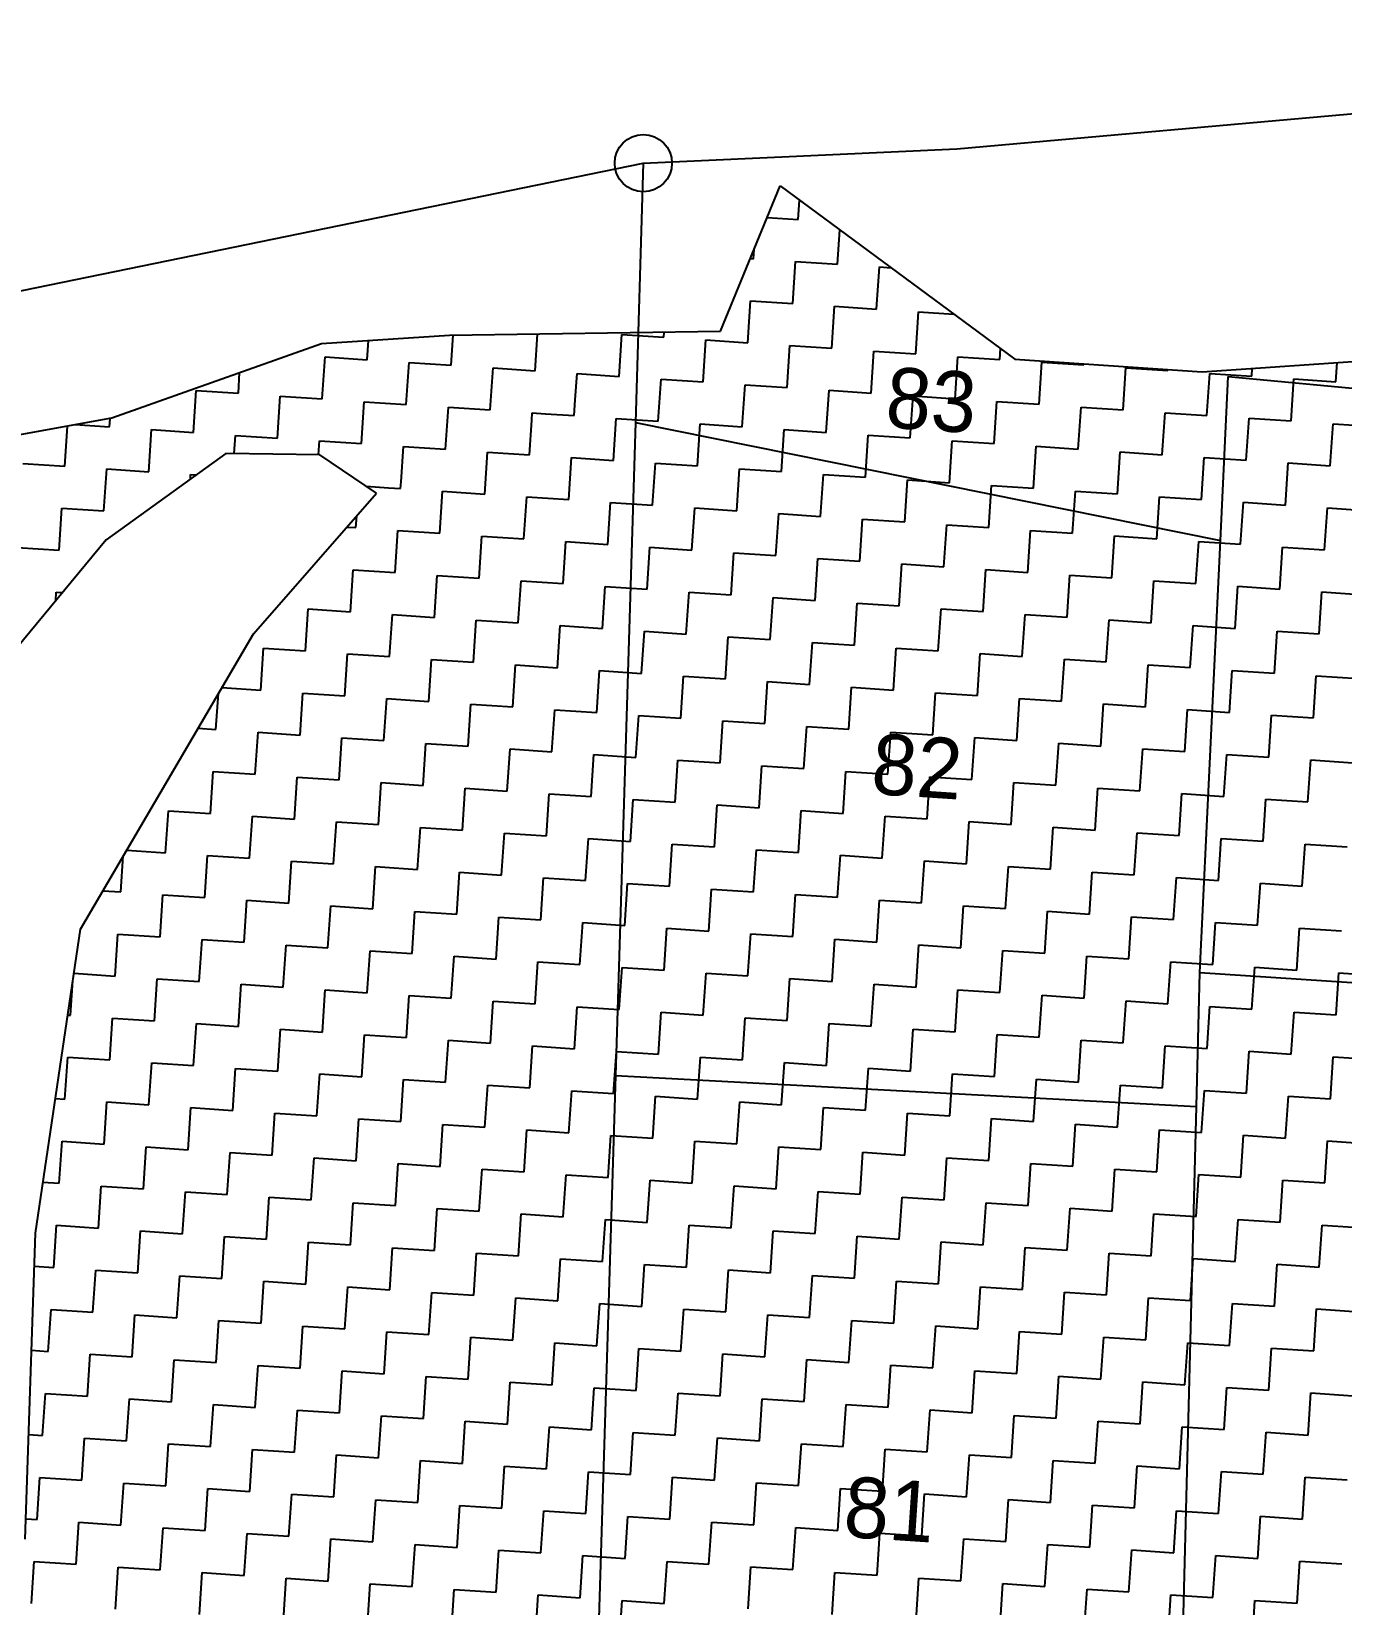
# Model space of a CAD drawing. Header units: metres. Extents: x 286068 to 287358, y 2005630 to 2007098.
# Drawn here: x 286891.4 to 286992.5, y 2006932.1 to 2007053.5 of the extents above; entities that cross this region are included whole.
import ezdxf
from ezdxf.enums import TextEntityAlignment as Align

# ---------------------------------------------------------------- set-up
doc = ezdxf.new("R2010")
doc.units = ezdxf.units.M
for name, color, linetype in [('POLY_HATCH', 12, 'Continuous'), ('POLY_PARCEL', 6, 'Continuous'), ('TEXT_PARCEL', 7, 'Continuous'), ('V_BOUND_LINE', 7, 'Continuous')]:
    doc.layers.add(name, color=color, linetype=linetype)
doc.styles.add('TEXT_MAP', font='')
doc.styles.get('TEXT_MAP').set_extended_font_data('Kruti Dev 050')

msp = doc.modelspace()

# ---------------------------------------------------------------- linework, layer by layer
msp.add_circle((286938.62, 2007043.32), 2.21)
at = {"layer": 'POLY_HATCH'}
for p, q in [((286944.59, 2007030.36), (286949.18, 2007041.57)), ((286949.18, 2007041.57), (286967.3, 2007028.19)), ((286913.78, 2007029.41), (286923.65, 2007030.04)), ((286923.65, 2007030.04), (286944.59, 2007030.36)), ((286897.6, 2007023.66), (286913.78, 2007029.41)), ((286967.3, 2007028.19), (286981.76, 2007027.23)), ((286981.76, 2007027.23), (286997.63, 2007028.31)), ((286876.85, 2007019.91), (286897.6, 2007023.66)), ((286906.39, 2007020.91), (286897.16, 2007014.27)), ((286913.65, 2007020.82), (286906.39, 2007020.91)), ((286918.03, 2007017.85), (286913.65, 2007020.82)), ((286908.53, 2007007.02), (286918.03, 2007017.85)), ((286897.16, 2007014.27), (286889.68, 2007005.22)), ((286895.17, 2006984.23), (286908.53, 2007007.02)), ((286891.7, 2006960.78), (286895.17, 2006984.23)), ((286890.9, 2006937.16), (286891.7, 2006960.78))]:
    msp.add_line(p, q, dxfattribs=at)
at = {"layer": 'POLY_HATCH', "linetype": 'Continuous'}
for p, q in [((286950.58, 2007038.98), (286950.68, 2007040.47)), ((286948.18, 2007039.14), (286950.58, 2007038.98)), ((286953.6, 2007035.52), (286953.78, 2007038.18)), ((286946.89, 2007035.97), (286947.12, 2007035.95)), ((286947.12, 2007035.95), (286947.17, 2007036.65)), ((286950.15, 2007032.49), (286950.36, 2007035.74)), ((286950.36, 2007035.74), (286953.6, 2007035.52)), ((286956.63, 2007032.06), (286956.84, 2007035.31)), ((286956.84, 2007035.31), (286957.75, 2007035.25)), ((286946.69, 2007029.47), (286946.9, 2007032.71)), ((286946.9, 2007032.71), (286950.15, 2007032.49)), ((286953.17, 2007029.04), (286953.39, 2007032.28)), ((286953.39, 2007032.28), (286956.63, 2007032.06)), ((286959.66, 2007028.61), (286959.87, 2007031.85)), ((286959.87, 2007031.85), (286962.59, 2007031.67)), ((286923.78, 2007027.73), (286923.93, 2007030.04)), ((286930.26, 2007027.3), (286930.45, 2007030.14)), ((286936.75, 2007026.87), (286936.96, 2007030.11)), ((286936.96, 2007030.11), (286940.2, 2007029.9)), ((286940.2, 2007029.9), (286940.23, 2007030.29)), ((286917.3, 2007028.16), (286917.4, 2007029.64)), ((286943.23, 2007026.44), (286943.45, 2007029.68)), ((286943.45, 2007029.68), (286946.69, 2007029.47)), ((286949.72, 2007026.01), (286949.93, 2007029.25)), ((286949.93, 2007029.25), (286953.17, 2007029.04)), ((286956.2, 2007025.58), (286956.41, 2007028.82)), ((286956.41, 2007028.82), (286959.66, 2007028.61)), ((286966.14, 2007028.18), (286966.19, 2007029.01)), ((286913.84, 2007025.14), (286914.06, 2007028.38)), ((286914.06, 2007028.38), (286917.3, 2007028.16)), ((286920.32, 2007024.71), (286920.54, 2007027.95)), ((286920.54, 2007027.95), (286923.78, 2007027.73)), ((286926.81, 2007024.28), (286927.02, 2007027.52)), ((286927.02, 2007027.52), (286930.26, 2007027.3)), ((286962.68, 2007025.15), (286962.9, 2007028.39)), ((286962.9, 2007028.39), (286966.14, 2007028.18)), ((286969.17, 2007024.72), (286969.38, 2007027.96)), ((286969.38, 2007027.96), (286972.62, 2007027.75)), ((286972.62, 2007027.75), (286972.63, 2007027.83)), ((286975.65, 2007024.29), (286975.87, 2007027.53)), ((286975.87, 2007027.53), (286979.11, 2007027.32)), ((286979.11, 2007027.32), (286979.11, 2007027.4)), ((286985.59, 2007026.89), (286985.63, 2007027.49)), ((286992.07, 2007026.46), (286992.17, 2007027.94)), ((286907.36, 2007025.57), (286907.46, 2007027.17)), ((286933.37, 2007025.07), (286933.51, 2007027.09)), ((286933.51, 2007027.09), (286936.75, 2007026.87)), ((286939.77, 2007023.41), (286939.99, 2007026.66)), ((286939.99, 2007026.66), (286943.23, 2007026.44)), ((286946.26, 2007022.98), (286946.47, 2007026.23)), ((286946.47, 2007026.23), (286949.72, 2007026.01)), ((286982.13, 2007023.86), (286982.35, 2007027.1)), ((286982.35, 2007027.1), (286985.59, 2007026.89)), ((286988.62, 2007023.43), (286988.83, 2007026.67)), ((286988.83, 2007026.67), (286992.07, 2007026.46)), ((286903.9, 2007022.54), (286904.11, 2007025.78)), ((286904.11, 2007025.78), (286907.36, 2007025.57)), ((286910.38, 2007022.11), (286910.6, 2007025.35)), ((286910.6, 2007025.35), (286913.84, 2007025.14)), ((286933.29, 2007023.85), (286933.37, 2007025.07)), ((286952.74, 2007022.55), (286952.96, 2007025.8)), ((286952.96, 2007025.8), (286956.2, 2007025.58)), ((286959.23, 2007022.12), (286959.44, 2007025.37)), ((286959.44, 2007025.37), (286962.68, 2007025.15)), ((286916.87, 2007021.68), (286917.08, 2007024.92)), ((286917.08, 2007024.92), (286920.32, 2007024.71)), ((286923.35, 2007021.25), (286923.57, 2007024.49)), ((286923.57, 2007024.49), (286926.81, 2007024.28)), ((286930.01, 2007023.49), (286930.05, 2007024.06)), ((286930.05, 2007024.06), (286931.08, 2007023.99)), ((286931.08, 2007023.99), (286933.29, 2007023.85)), ((286965.71, 2007021.69), (286965.92, 2007024.93)), ((286965.92, 2007024.93), (286969.17, 2007024.72)), ((286972.19, 2007021.26), (286972.41, 2007024.5)), ((286972.41, 2007024.5), (286975.65, 2007024.29)), ((286978.68, 2007020.83), (286978.89, 2007024.07)), ((286978.89, 2007024.07), (286982.13, 2007023.86)), ((286893.96, 2007019.94), (286894.16, 2007023.04)), ((286894.76, 2007023.15), (286897.42, 2007022.97)), ((286897.42, 2007022.97), (286897.46, 2007023.63)), ((286900.44, 2007019.51), (286900.66, 2007022.76)), ((286900.66, 2007022.76), (286903.9, 2007022.54)), ((286929.83, 2007020.82), (286930.01, 2007023.49)), ((286936.32, 2007020.39), (286936.53, 2007023.63)), ((286936.53, 2007023.63), (286939.77, 2007023.41)), ((286942.8, 2007019.96), (286943.02, 2007023.2)), ((286943.02, 2007023.2), (286946.26, 2007022.98)), ((286949.28, 2007019.53), (286949.5, 2007022.77)), ((286949.5, 2007022.77), (286952.74, 2007022.55)), ((286985.16, 2007020.4), (286985.38, 2007023.64)), ((286985.38, 2007023.64), (286988.62, 2007023.43)), ((286991.64, 2007019.97), (286991.86, 2007023.21)), ((286991.86, 2007023.21), (286995.1, 2007023)), ((286907.05, 2007020.91), (286907.14, 2007022.32)), ((286907.14, 2007022.32), (286910.38, 2007022.11)), ((286913.55, 2007020.82), (286913.62, 2007021.89)), ((286913.62, 2007021.89), (286916.87, 2007021.68)), ((286919.93, 2007018.74), (286920.11, 2007021.46)), ((286920.11, 2007021.46), (286923.35, 2007021.25)), ((286955.77, 2007019.1), (286955.98, 2007022.34)), ((286955.98, 2007022.34), (286959.23, 2007022.12)), ((286962.25, 2007018.67), (286962.47, 2007021.91)), ((286962.47, 2007021.91), (286965.71, 2007021.69)), ((286968.74, 2007018.24), (286968.95, 2007021.48)), ((286968.95, 2007021.48), (286972.19, 2007021.26)), ((286890.72, 2007020.16), (286893.96, 2007019.94)), ((286926.38, 2007017.79), (286926.59, 2007021.03)), ((286926.59, 2007021.03), (286929.83, 2007020.82)), ((286932.86, 2007017.36), (286933.08, 2007020.6)), ((286933.08, 2007020.6), (286936.32, 2007020.39)), ((286939.34, 2007016.93), (286939.56, 2007020.17)), ((286939.56, 2007020.17), (286942.8, 2007019.96)), ((286975.22, 2007017.81), (286975.43, 2007021.05)), ((286975.43, 2007021.05), (286978.68, 2007020.83)), ((286981.7, 2007017.38), (286981.92, 2007020.62)), ((286981.92, 2007020.62), (286985.16, 2007020.4)), ((286988.19, 2007016.94), (286988.4, 2007020.19)), ((286988.4, 2007020.19), (286991.64, 2007019.97)), ((286896.99, 2007016.49), (286897.2, 2007019.73)), ((286897.2, 2007019.73), (286900.44, 2007019.51)), ((286903.66, 2007018.95), (286903.68, 2007019.3)), ((286903.68, 2007019.3), (286904.11, 2007019.27)), ((286945.83, 2007016.5), (286946.04, 2007019.74)), ((286946.04, 2007019.74), (286949.28, 2007019.53)), ((286952.31, 2007016.07), (286952.53, 2007019.31)), ((286952.53, 2007019.31), (286955.77, 2007019.1)), ((286958.8, 2007015.64), (286959.01, 2007018.88)), ((286959.01, 2007018.88), (286962.25, 2007018.67)), ((286917.22, 2007018.4), (286918.96, 2007018.28)), ((286918.96, 2007018.28), (286919.89, 2007018.22)), ((286919.89, 2007018.22), (286919.93, 2007018.74)), ((286922.92, 2007014.77), (286923.13, 2007018.01)), ((286923.13, 2007018.01), (286926.38, 2007017.79)), ((286965.28, 2007015.21), (286965.49, 2007018.45)), ((286965.49, 2007018.45), (286968.74, 2007018.24)), ((286971.76, 2007014.78), (286971.98, 2007018.02)), ((286971.98, 2007018.02), (286975.22, 2007017.81)), ((286893.53, 2007013.46), (286893.74, 2007016.7)), ((286893.74, 2007016.7), (286896.99, 2007016.49)), ((286929.4, 2007014.33), (286929.62, 2007017.58)), ((286929.62, 2007017.58), (286932.86, 2007017.36)), ((286935.89, 2007013.9), (286936.1, 2007017.15)), ((286936.1, 2007017.15), (286939.34, 2007016.93)), ((286942.37, 2007013.47), (286942.59, 2007016.72)), ((286942.59, 2007016.72), (286945.83, 2007016.5)), ((286978.25, 2007014.35), (286978.46, 2007017.59)), ((286978.46, 2007017.59), (286981.7, 2007017.38)), ((286984.73, 2007013.92), (286984.94, 2007017.16)), ((286984.94, 2007017.16), (286988.19, 2007016.94)), ((286991.21, 2007013.49), (286991.43, 2007016.73)), ((286991.43, 2007016.73), (286994.67, 2007016.51)), ((286915.74, 2007015.24), (286916.44, 2007015.2)), ((286916.44, 2007015.2), (286916.5, 2007016.1)), ((286948.85, 2007013.04), (286949.07, 2007016.29)), ((286949.07, 2007016.29), (286952.31, 2007016.07)), ((286955.34, 2007012.61), (286955.55, 2007015.85)), ((286955.55, 2007015.85), (286958.8, 2007015.64)), ((286961.82, 2007012.18), (286962.04, 2007015.42)), ((286962.04, 2007015.42), (286965.28, 2007015.21)), ((286919.46, 2007011.74), (286919.68, 2007014.98)), ((286919.68, 2007014.98), (286922.92, 2007014.77)), ((286925.95, 2007011.31), (286926.16, 2007014.55)), ((286926.16, 2007014.55), (286929.4, 2007014.33)), ((286932.43, 2007010.88), (286932.65, 2007014.12)), ((286932.65, 2007014.12), (286935.89, 2007013.9)), ((286968.31, 2007011.75), (286968.52, 2007014.99)), ((286968.52, 2007014.99), (286971.76, 2007014.78)), ((286974.79, 2007011.32), (286975, 2007014.56)), ((286975, 2007014.56), (286978.25, 2007014.35)), ((286981.27, 2007010.89), (286981.49, 2007014.13)), ((286981.49, 2007014.13), (286984.73, 2007013.92)), ((286890.29, 2007013.68), (286893.53, 2007013.46)), ((286938.91, 2007010.45), (286939.13, 2007013.69)), ((286939.13, 2007013.69), (286942.37, 2007013.47)), ((286945.4, 2007010.02), (286945.61, 2007013.26)), ((286945.61, 2007013.26), (286948.85, 2007013.04)), ((286951.88, 2007009.59), (286952.1, 2007012.83)), ((286952.1, 2007012.83), (286955.34, 2007012.61)), ((286987.76, 2007010.46), (286987.97, 2007013.7)), ((286987.97, 2007013.7), (286991.21, 2007013.49)), ((286916.01, 2007008.71), (286916.22, 2007011.95)), ((286916.22, 2007011.95), (286919.46, 2007011.74)), ((286958.36, 2007009.16), (286958.58, 2007012.4)), ((286958.58, 2007012.4), (286961.82, 2007012.18)), ((286964.85, 2007008.73), (286965.06, 2007011.97)), ((286965.06, 2007011.97), (286968.31, 2007011.75)), ((286922.49, 2007008.28), (286922.7, 2007011.52)), ((286922.7, 2007011.52), (286925.95, 2007011.31)), ((286928.97, 2007007.85), (286929.19, 2007011.09)), ((286929.19, 2007011.09), (286932.43, 2007010.88)), ((286935.46, 2007007.42), (286935.67, 2007010.66)), ((286935.67, 2007010.66), (286938.91, 2007010.45)), ((286971.33, 2007008.3), (286971.55, 2007011.54)), ((286971.55, 2007011.54), (286974.79, 2007011.32)), ((286977.82, 2007007.86), (286978.03, 2007011.11)), ((286978.03, 2007011.11), (286981.27, 2007010.89)), ((286984.3, 2007007.43), (286984.51, 2007010.68)), ((286984.51, 2007010.68), (286987.76, 2007010.46)), ((286893.27, 2007009.56), (286893.31, 2007010.22)), ((286893.31, 2007010.22), (286893.79, 2007010.19)), ((286941.94, 2007006.99), (286942.16, 2007010.23)), ((286942.16, 2007010.23), (286945.4, 2007010.02)), ((286948.42, 2007006.56), (286948.64, 2007009.8)), ((286948.64, 2007009.8), (286951.88, 2007009.59)), ((286954.91, 2007006.13), (286955.12, 2007009.37)), ((286955.12, 2007009.37), (286958.36, 2007009.16)), ((286990.78, 2007007), (286991, 2007010.25)), ((286991, 2007010.25), (286994.24, 2007010.03)), ((286912.55, 2007005.69), (286912.76, 2007008.93)), ((286912.76, 2007008.93), (286916.01, 2007008.71)), ((286919.03, 2007005.25), (286919.25, 2007008.5)), ((286919.25, 2007008.5), (286922.49, 2007008.28)), ((286925.52, 2007004.82), (286925.73, 2007008.07)), ((286925.73, 2007008.07), (286928.97, 2007007.85)), ((286961.39, 2007005.7), (286961.61, 2007008.94)), ((286961.61, 2007008.94), (286964.85, 2007008.73)), ((286967.87, 2007005.27), (286968.09, 2007008.51)), ((286968.09, 2007008.51), (286971.33, 2007008.3)), ((286974.36, 2007004.84), (286974.57, 2007008.08)), ((286974.57, 2007008.08), (286977.82, 2007007.86)), ((286932, 2007004.39), (286932.21, 2007007.64)), ((286932.21, 2007007.64), (286935.46, 2007007.42)), ((286938.48, 2007003.96), (286938.7, 2007007.21)), ((286938.7, 2007007.21), (286941.94, 2007006.99)), ((286944.97, 2007003.53), (286945.18, 2007006.78)), ((286945.18, 2007006.78), (286948.42, 2007006.56)), ((286980.84, 2007004.41), (286981.06, 2007007.65)), ((286981.06, 2007007.65), (286984.3, 2007007.43)), ((286987.33, 2007003.98), (286987.54, 2007007.22)), ((286987.54, 2007007.22), (286990.78, 2007007)), ((286909.09, 2007002.66), (286909.31, 2007005.9)), ((286909.31, 2007005.9), (286912.55, 2007005.69)), ((286951.45, 2007003.1), (286951.67, 2007006.34)), ((286951.67, 2007006.34), (286954.91, 2007006.13)), ((286957.93, 2007002.67), (286958.15, 2007005.91)), ((286958.15, 2007005.91), (286961.39, 2007005.7)), ((286915.58, 2007002.23), (286915.79, 2007005.47)), ((286915.79, 2007005.47), (286919.03, 2007005.25)), ((286922.06, 2007001.8), (286922.27, 2007005.04)), ((286922.27, 2007005.04), (286925.52, 2007004.82)), ((286928.54, 2007001.37), (286928.76, 2007004.61)), ((286928.76, 2007004.61), (286932, 2007004.39)), ((286964.42, 2007002.24), (286964.63, 2007005.48)), ((286964.63, 2007005.48), (286967.87, 2007005.27)), ((286970.9, 2007001.81), (286971.12, 2007005.05)), ((286971.12, 2007005.05), (286974.36, 2007004.84)), ((286977.39, 2007001.38), (286977.6, 2007004.62)), ((286977.6, 2007004.62), (286980.84, 2007004.41)), ((286935.03, 2007000.94), (286935.24, 2007004.18)), ((286935.24, 2007004.18), (286938.48, 2007003.96)), ((286941.51, 2007000.51), (286941.73, 2007003.75)), ((286941.73, 2007003.75), (286944.97, 2007003.53)), ((286947.99, 2007000.08), (286948.21, 2007003.32)), ((286948.21, 2007003.32), (286951.45, 2007003.1)), ((286983.87, 2007000.95), (286984.08, 2007004.19)), ((286984.08, 2007004.19), (286987.33, 2007003.98)), ((286990.35, 2007000.52), (286990.57, 2007003.76)), ((286990.57, 2007003.76), (286993.81, 2007003.55)), ((286905.63, 2006999.63), (286905.82, 2007002.4)), ((286906.08, 2007002.86), (286909.09, 2007002.66)), ((286912.12, 2006999.2), (286912.33, 2007002.44)), ((286912.33, 2007002.44), (286915.58, 2007002.23)), ((286918.6, 2006998.77), (286918.82, 2007002.01)), ((286918.82, 2007002.01), (286922.06, 2007001.8)), ((286954.48, 2006999.65), (286954.69, 2007002.89)), ((286954.69, 2007002.89), (286957.93, 2007002.67)), ((286960.96, 2006999.22), (286961.18, 2007002.46)), ((286961.18, 2007002.46), (286964.42, 2007002.24)), ((286967.44, 2006998.78), (286967.66, 2007002.03)), ((286967.66, 2007002.03), (286970.9, 2007001.81)), ((286925.09, 2006998.34), (286925.3, 2007001.58)), ((286925.3, 2007001.58), (286928.54, 2007001.37)), ((286931.57, 2006997.91), (286931.78, 2007001.15)), ((286931.78, 2007001.15), (286935.03, 2007000.94)), ((286938.05, 2006997.48), (286938.27, 2007000.72)), ((286938.27, 2007000.72), (286941.51, 2007000.51)), ((286973.93, 2006998.35), (286974.14, 2007001.6)), ((286974.14, 2007001.6), (286977.39, 2007001.38)), ((286980.41, 2006997.92), (286980.63, 2007001.17)), ((286980.63, 2007001.17), (286983.87, 2007000.95)), ((286986.9, 2006997.49), (286987.11, 2007000.74)), ((286987.11, 2007000.74), (286990.35, 2007000.52)), ((286904.25, 2006999.72), (286905.63, 2006999.63)), ((286944.54, 2006997.05), (286944.75, 2007000.29)), ((286944.75, 2007000.29), (286947.99, 2007000.08)), ((286951.02, 2006996.62), (286951.24, 2006999.86)), ((286951.24, 2006999.86), (286954.48, 2006999.65)), ((286908.66, 2006996.18), (286908.88, 2006999.42)), ((286908.88, 2006999.42), (286912.12, 2006999.2)), ((286915.14, 2006995.74), (286915.36, 2006998.99)), ((286915.36, 2006998.99), (286918.6, 2006998.77)), ((286921.63, 2006995.31), (286921.84, 2006998.56)), ((286921.84, 2006998.56), (286925.09, 2006998.34)), ((286957.5, 2006996.19), (286957.72, 2006999.43)), ((286957.72, 2006999.43), (286960.96, 2006999.22)), ((286963.99, 2006995.76), (286964.2, 2006999)), ((286964.2, 2006999), (286967.44, 2006998.78)), ((286970.47, 2006995.33), (286970.69, 2006998.57)), ((286970.69, 2006998.57), (286973.93, 2006998.35)), ((286928.11, 2006994.88), (286928.33, 2006998.13)), ((286928.33, 2006998.13), (286931.57, 2006997.91)), ((286934.6, 2006994.45), (286934.81, 2006997.7)), ((286934.81, 2006997.7), (286938.05, 2006997.48)), ((286941.08, 2006994.02), (286941.29, 2006997.26)), ((286941.29, 2006997.26), (286944.54, 2006997.05)), ((286976.95, 2006994.9), (286977.17, 2006998.14)), ((286977.17, 2006998.14), (286980.41, 2006997.92)), ((286983.44, 2006994.47), (286983.65, 2006997.71)), ((286983.65, 2006997.71), (286986.9, 2006997.49)), ((286989.92, 2006994.04), (286990.14, 2006997.28)), ((286990.14, 2006997.28), (286993.38, 2006997.06)), ((286905.2, 2006993.15), (286905.42, 2006996.39)), ((286905.42, 2006996.39), (286908.66, 2006996.18)), ((286911.69, 2006992.72), (286911.9, 2006995.96)), ((286911.9, 2006995.96), (286915.14, 2006995.74)), ((286947.56, 2006993.59), (286947.78, 2006996.83)), ((286947.78, 2006996.83), (286951.02, 2006996.62)), ((286954.05, 2006993.16), (286954.26, 2006996.4)), ((286954.26, 2006996.4), (286957.5, 2006996.19)), ((286960.53, 2006992.73), (286960.75, 2006995.97)), ((286960.75, 2006995.97), (286963.99, 2006995.76)), ((286918.17, 2006992.29), (286918.39, 2006995.53)), ((286918.39, 2006995.53), (286921.63, 2006995.31)), ((286924.66, 2006991.86), (286924.87, 2006995.1)), ((286924.87, 2006995.1), (286928.11, 2006994.88)), ((286931.14, 2006991.43), (286931.35, 2006994.67)), ((286931.35, 2006994.67), (286934.6, 2006994.45)), ((286967.01, 2006992.3), (286967.23, 2006995.54)), ((286967.23, 2006995.54), (286970.47, 2006995.33)), ((286973.5, 2006991.87), (286973.71, 2006995.11)), ((286973.71, 2006995.11), (286976.95, 2006994.9)), ((286979.98, 2006991.44), (286980.2, 2006994.68)), ((286980.2, 2006994.68), (286983.44, 2006994.47)), ((286937.62, 2006991), (286937.84, 2006994.24)), ((286937.84, 2006994.24), (286941.08, 2006994.02)), ((286944.11, 2006990.57), (286944.32, 2006993.81)), ((286944.32, 2006993.81), (286947.56, 2006993.59)), ((286986.47, 2006991.01), (286986.68, 2006994.25)), ((286986.68, 2006994.25), (286989.92, 2006994.04)), ((286901.75, 2006990.12), (286901.96, 2006993.36)), ((286901.96, 2006993.36), (286905.2, 2006993.15)), ((286908.23, 2006989.69), (286908.45, 2006992.93)), ((286908.45, 2006992.93), (286911.69, 2006992.72)), ((286914.71, 2006989.26), (286914.93, 2006992.5)), ((286914.93, 2006992.5), (286918.17, 2006992.29)), ((286950.59, 2006990.14), (286950.8, 2006993.38)), ((286950.8, 2006993.38), (286954.05, 2006993.16)), ((286957.07, 2006989.71), (286957.29, 2006992.95)), ((286957.29, 2006992.95), (286960.53, 2006992.73)), ((286963.56, 2006989.27), (286963.77, 2006992.52)), ((286963.77, 2006992.52), (286967.01, 2006992.3)), ((286921.2, 2006988.83), (286921.41, 2006992.07)), ((286921.41, 2006992.07), (286924.66, 2006991.86)), ((286927.68, 2006988.4), (286927.9, 2006991.64)), ((286927.9, 2006991.64), (286931.14, 2006991.43)), ((286934.17, 2006987.97), (286934.38, 2006991.21)), ((286934.38, 2006991.21), (286937.62, 2006991)), ((286970.04, 2006988.84), (286970.26, 2006992.09)), ((286970.26, 2006992.09), (286973.5, 2006991.87)), ((286976.52, 2006988.41), (286976.74, 2006991.66)), ((286976.74, 2006991.66), (286979.98, 2006991.44)), ((286983.01, 2006987.98), (286983.22, 2006991.23)), ((286983.22, 2006991.23), (286986.47, 2006991.01)), ((286898.29, 2006987.1), (286898.47, 2006989.88)), ((286898.74, 2006990.32), (286901.75, 2006990.12)), ((286904.77, 2006986.66), (286904.99, 2006989.91)), ((286904.99, 2006989.91), (286908.23, 2006989.69)), ((286940.65, 2006987.54), (286940.86, 2006990.78)), ((286940.86, 2006990.78), (286944.11, 2006990.57)), ((286947.13, 2006987.11), (286947.35, 2006990.35)), ((286947.35, 2006990.35), (286950.59, 2006990.14)), ((286953.62, 2006986.68), (286953.83, 2006989.92)), ((286953.83, 2006989.92), (286957.07, 2006989.71)), ((286989.49, 2006987.55), (286989.71, 2006990.79)), ((286989.71, 2006990.79), (286992.95, 2006990.58)), ((286911.26, 2006986.23), (286911.47, 2006989.48)), ((286911.47, 2006989.48), (286914.71, 2006989.26)), ((286917.74, 2006985.8), (286917.96, 2006989.05)), ((286917.96, 2006989.05), (286921.2, 2006988.83)), ((286924.22, 2006985.37), (286924.44, 2006988.62)), ((286924.44, 2006988.62), (286927.68, 2006988.4)), ((286960.1, 2006986.25), (286960.32, 2006989.49)), ((286960.32, 2006989.49), (286963.56, 2006989.27)), ((286966.58, 2006985.82), (286966.8, 2006989.06)), ((286966.8, 2006989.06), (286970.04, 2006988.84)), ((286973.07, 2006985.39), (286973.28, 2006988.63)), ((286973.28, 2006988.63), (286976.52, 2006988.41)), ((286930.71, 2006984.94), (286930.92, 2006988.18)), ((286930.92, 2006988.18), (286934.17, 2006987.97)), ((286937.19, 2006984.51), (286937.41, 2006987.75)), ((286937.41, 2006987.75), (286940.65, 2006987.54)), ((286943.68, 2006984.08), (286943.89, 2006987.32)), ((286943.89, 2006987.32), (286947.13, 2006987.11)), ((286979.55, 2006984.96), (286979.77, 2006988.2)), ((286979.77, 2006988.2), (286983.01, 2006987.98)), ((286986.03, 2006984.53), (286986.25, 2006987.77)), ((286986.25, 2006987.77), (286989.49, 2006987.55)), ((286896.9, 2006987.19), (286898.29, 2006987.1)), ((286901.32, 2006983.64), (286901.53, 2006986.88)), ((286901.53, 2006986.88), (286904.77, 2006986.66)), ((286907.8, 2006983.21), (286908.02, 2006986.45)), ((286908.02, 2006986.45), (286911.26, 2006986.23)), ((286950.16, 2006983.65), (286950.37, 2006986.89)), ((286950.37, 2006986.89), (286953.62, 2006986.68)), ((286956.64, 2006983.22), (286956.86, 2006986.46)), ((286956.86, 2006986.46), (286960.1, 2006986.25)), ((286914.28, 2006982.78), (286914.5, 2006986.02)), ((286914.5, 2006986.02), (286917.74, 2006985.8)), ((286920.77, 2006982.35), (286920.98, 2006985.59)), ((286920.98, 2006985.59), (286924.22, 2006985.37)), ((286927.25, 2006981.92), (286927.47, 2006985.16)), ((286927.47, 2006985.16), (286930.71, 2006984.94)), ((286963.13, 2006982.79), (286963.34, 2006986.03)), ((286963.34, 2006986.03), (286966.58, 2006985.82)), ((286969.61, 2006982.36), (286969.83, 2006985.6)), ((286969.83, 2006985.6), (286973.07, 2006985.39)), ((286976.09, 2006981.93), (286976.31, 2006985.17)), ((286976.31, 2006985.17), (286979.55, 2006984.96)), ((286897.86, 2006980.61), (286898.07, 2006983.85)), ((286898.07, 2006983.85), (286901.32, 2006983.64)), ((286933.73, 2006981.49), (286933.95, 2006984.73)), ((286933.95, 2006984.73), (286937.19, 2006984.51)), ((286940.22, 2006981.06), (286940.43, 2006984.3)), ((286940.43, 2006984.3), (286943.68, 2006984.08)), ((286946.7, 2006980.63), (286946.92, 2006983.87)), ((286946.92, 2006983.87), (286950.16, 2006983.65)), ((286982.58, 2006981.5), (286982.79, 2006984.74)), ((286982.79, 2006984.74), (286986.03, 2006984.53)), ((286989.06, 2006981.07), (286989.28, 2006984.31)), ((286989.28, 2006984.31), (286992.52, 2006984.1)), ((286904.34, 2006980.18), (286904.56, 2006983.42)), ((286904.56, 2006983.42), (286907.8, 2006983.21)), ((286910.83, 2006979.75), (286911.04, 2006982.99)), ((286911.04, 2006982.99), (286914.28, 2006982.78)), ((286917.31, 2006979.32), (286917.53, 2006982.56)), ((286917.53, 2006982.56), (286920.77, 2006982.35)), ((286953.19, 2006980.19), (286953.4, 2006983.44)), ((286953.4, 2006983.44), (286956.64, 2006983.22)), ((286959.67, 2006979.76), (286959.88, 2006983.01)), ((286959.88, 2006983.01), (286963.13, 2006982.79)), ((286966.15, 2006979.33), (286966.37, 2006982.58)), ((286966.37, 2006982.58), (286969.61, 2006982.36)), ((286923.79, 2006978.89), (286924.01, 2006982.13)), ((286924.01, 2006982.13), (286927.25, 2006981.92)), ((286930.28, 2006978.46), (286930.49, 2006981.7)), ((286930.49, 2006981.7), (286933.73, 2006981.49)), ((286936.76, 2006978.03), (286936.98, 2006981.27)), ((286936.98, 2006981.27), (286940.22, 2006981.06)), ((286972.64, 2006978.9), (286972.85, 2006982.15)), ((286972.85, 2006982.15), (286976.09, 2006981.93)), ((286979.12, 2006978.47), (286979.34, 2006981.71)), ((286979.34, 2006981.71), (286982.58, 2006981.5)), ((286985.6, 2006978.04), (286985.82, 2006981.28)), ((286985.82, 2006981.28), (286989.06, 2006981.07)), ((286894.4, 2006977.58), (286894.58, 2006980.27)), ((286894.66, 2006980.82), (286897.86, 2006980.61)), ((286900.89, 2006977.15), (286901.1, 2006980.4)), ((286901.1, 2006980.4), (286904.34, 2006980.18)), ((286943.25, 2006977.6), (286943.46, 2006980.84)), ((286943.46, 2006980.84), (286946.7, 2006980.63)), ((286949.73, 2006977.17), (286949.94, 2006980.41)), ((286949.94, 2006980.41), (286953.19, 2006980.19)), ((286992.09, 2006977.61), (286992.3, 2006980.85)), ((286992.3, 2006980.85), (286995.54, 2006980.64)), ((286907.37, 2006976.72), (286907.59, 2006979.97)), ((286907.59, 2006979.97), (286910.83, 2006979.75)), ((286913.85, 2006976.29), (286914.07, 2006979.54)), ((286914.07, 2006979.54), (286917.31, 2006979.32)), ((286920.34, 2006975.86), (286920.55, 2006979.11)), ((286920.55, 2006979.11), (286923.79, 2006978.89)), ((286956.21, 2006976.74), (286956.43, 2006979.98)), ((286956.43, 2006979.98), (286959.67, 2006979.76)), ((286962.7, 2006976.31), (286962.91, 2006979.55)), ((286962.91, 2006979.55), (286966.15, 2006979.33)), ((286969.18, 2006975.88), (286969.4, 2006979.12)), ((286969.4, 2006979.12), (286972.64, 2006978.9)), ((286926.82, 2006975.43), (286927.04, 2006978.67)), ((286927.04, 2006978.67), (286930.28, 2006978.46)), ((286933.3, 2006975), (286933.52, 2006978.24)), ((286933.52, 2006978.24), (286936.76, 2006978.03)), ((286939.79, 2006974.57), (286940, 2006977.81)), ((286940, 2006977.81), (286943.25, 2006977.6)), ((286975.66, 2006975.45), (286975.88, 2006978.69)), ((286975.88, 2006978.69), (286979.12, 2006978.47)), ((286982.15, 2006975.02), (286982.36, 2006978.26)), ((286982.36, 2006978.26), (286985.6, 2006978.04)), ((286988.63, 2006974.59), (286988.85, 2006977.83)), ((286988.85, 2006977.83), (286992.09, 2006977.61)), ((286894.19, 2006977.6), (286894.4, 2006977.58)), ((286897.43, 2006974.13), (286897.64, 2006977.37)), ((286897.64, 2006977.37), (286900.89, 2006977.15)), ((286903.91, 2006973.7), (286904.13, 2006976.94)), ((286904.13, 2006976.94), (286907.37, 2006976.72)), ((286910.4, 2006973.27), (286910.61, 2006976.51)), ((286910.61, 2006976.51), (286913.85, 2006976.29)), ((286946.27, 2006974.14), (286946.49, 2006977.38)), ((286946.49, 2006977.38), (286949.73, 2006977.17)), ((286952.76, 2006973.71), (286952.97, 2006976.95)), ((286952.97, 2006976.95), (286956.21, 2006976.74)), ((286959.24, 2006973.28), (286959.45, 2006976.52)), ((286959.45, 2006976.52), (286962.7, 2006976.31)), ((286916.88, 2006972.84), (286917.1, 2006976.08)), ((286917.1, 2006976.08), (286920.34, 2006975.86)), ((286923.36, 2006972.41), (286923.58, 2006975.65)), ((286923.58, 2006975.65), (286926.82, 2006975.43)), ((286929.85, 2006971.98), (286930.06, 2006975.22)), ((286930.06, 2006975.22), (286933.3, 2006975)), ((286965.72, 2006972.85), (286965.94, 2006976.09)), ((286965.94, 2006976.09), (286969.18, 2006975.88)), ((286972.21, 2006972.42), (286972.42, 2006975.66)), ((286972.42, 2006975.66), (286975.66, 2006975.45)), ((286978.69, 2006971.99), (286978.91, 2006975.23)), ((286978.91, 2006975.23), (286982.15, 2006975.02)), ((286893.97, 2006971.1), (286894.19, 2006974.34)), ((286894.19, 2006974.34), (286897.43, 2006974.13)), ((286936.33, 2006971.55), (286936.55, 2006974.79)), ((286936.55, 2006974.79), (286939.79, 2006974.57)), ((286942.81, 2006971.11), (286943.03, 2006974.36)), ((286943.03, 2006974.36), (286946.27, 2006974.14)), ((286985.17, 2006971.56), (286985.39, 2006974.8)), ((286985.39, 2006974.8), (286988.63, 2006974.59)), ((286991.66, 2006971.13), (286991.87, 2006974.37)), ((286991.87, 2006974.37), (286995.11, 2006974.16)), ((286900.46, 2006970.67), (286900.67, 2006973.91)), ((286900.67, 2006973.91), (286903.91, 2006973.7)), ((286906.94, 2006970.24), (286907.15, 2006973.48)), ((286907.15, 2006973.48), (286910.4, 2006973.27)), ((286913.42, 2006969.81), (286913.64, 2006973.05)), ((286913.64, 2006973.05), (286916.88, 2006972.84)), ((286949.3, 2006970.68), (286949.51, 2006973.93)), ((286949.51, 2006973.93), (286952.76, 2006973.71)), ((286955.78, 2006970.25), (286956, 2006973.5)), ((286956, 2006973.5), (286959.24, 2006973.28)), ((286962.27, 2006969.82), (286962.48, 2006973.07)), ((286962.48, 2006973.07), (286965.72, 2006972.85)), ((286919.91, 2006969.38), (286920.12, 2006972.62)), ((286920.12, 2006972.62), (286923.36, 2006972.41)), ((286926.39, 2006968.95), (286926.61, 2006972.19)), ((286926.61, 2006972.19), (286929.85, 2006971.98)), ((286932.87, 2006968.52), (286933.09, 2006971.76)), ((286933.09, 2006971.76), (286936.33, 2006971.55)), ((286968.75, 2006969.39), (286968.96, 2006972.64)), ((286968.96, 2006972.64), (286972.21, 2006972.42)), ((286975.23, 2006968.96), (286975.45, 2006972.2)), ((286975.45, 2006972.2), (286978.69, 2006971.99)), ((286981.72, 2006968.53), (286981.93, 2006971.77)), ((286981.93, 2006971.77), (286985.17, 2006971.56)), ((286893.23, 2006971.15), (286893.97, 2006971.1)), ((286897, 2006967.64), (286897.21, 2006970.89)), ((286897.21, 2006970.89), (286900.46, 2006970.67)), ((286903.48, 2006967.21), (286903.7, 2006970.46)), ((286903.7, 2006970.46), (286906.94, 2006970.24)), ((286939.36, 2006968.09), (286939.57, 2006971.33)), ((286939.57, 2006971.33), (286942.81, 2006971.11)), ((286945.84, 2006967.66), (286946.06, 2006970.9)), ((286946.06, 2006970.9), (286949.3, 2006970.68)), ((286952.33, 2006967.23), (286952.54, 2006970.47)), ((286952.54, 2006970.47), (286955.78, 2006970.25)), ((286988.2, 2006968.1), (286988.42, 2006971.34)), ((286988.42, 2006971.34), (286991.66, 2006971.13)), ((286909.97, 2006966.78), (286910.18, 2006970.03)), ((286910.18, 2006970.03), (286913.42, 2006969.81)), ((286916.45, 2006966.35), (286916.66, 2006969.59)), ((286916.66, 2006969.59), (286919.91, 2006969.38)), ((286922.93, 2006965.92), (286923.15, 2006969.16)), ((286923.15, 2006969.16), (286926.39, 2006968.95)), ((286958.81, 2006966.8), (286959.02, 2006970.04)), ((286959.02, 2006970.04), (286962.27, 2006969.82)), ((286965.29, 2006966.37), (286965.51, 2006969.61)), ((286965.51, 2006969.61), (286968.75, 2006969.39)), ((286971.78, 2006965.94), (286971.99, 2006969.18)), ((286971.99, 2006969.18), (286975.23, 2006968.96)), ((286929.42, 2006965.49), (286929.63, 2006968.73)), ((286929.63, 2006968.73), (286932.87, 2006968.52)), ((286935.9, 2006965.06), (286936.12, 2006968.3)), ((286936.12, 2006968.3), (286939.36, 2006968.09)), ((286978.26, 2006965.51), (286978.47, 2006968.75)), ((286978.47, 2006968.75), (286981.72, 2006968.53)), ((286984.74, 2006965.08), (286984.96, 2006968.32)), ((286984.96, 2006968.32), (286988.2, 2006968.1)), ((286893.54, 2006964.62), (286893.76, 2006967.86)), ((286893.76, 2006967.86), (286897, 2006967.64)), ((286900.03, 2006964.19), (286900.24, 2006967.43)), ((286900.24, 2006967.43), (286903.48, 2006967.21)), ((286906.51, 2006963.76), (286906.72, 2006967)), ((286906.72, 2006967), (286909.97, 2006966.78)), ((286942.38, 2006964.63), (286942.6, 2006967.87)), ((286942.6, 2006967.87), (286945.84, 2006967.66)), ((286948.87, 2006964.2), (286949.08, 2006967.44)), ((286949.08, 2006967.44), (286952.33, 2006967.23)), ((286955.35, 2006963.77), (286955.57, 2006967.01)), ((286955.57, 2006967.01), (286958.81, 2006966.8)), ((286991.23, 2006964.65), (286991.44, 2006967.89)), ((286991.44, 2006967.89), (286994.68, 2006967.67)), ((286912.99, 2006963.33), (286913.21, 2006966.57)), ((286913.21, 2006966.57), (286916.45, 2006966.35)), ((286919.48, 2006962.9), (286919.69, 2006966.14)), ((286919.69, 2006966.14), (286922.93, 2006965.92)), ((286925.96, 2006962.47), (286926.18, 2006965.71)), ((286926.18, 2006965.71), (286929.42, 2006965.49)), ((286961.84, 2006963.34), (286962.05, 2006966.58)), ((286962.05, 2006966.58), (286965.29, 2006966.37)), ((286968.32, 2006962.91), (286968.53, 2006966.15)), ((286968.53, 2006966.15), (286971.78, 2006965.94)), ((286974.8, 2006962.48), (286975.02, 2006965.72)), ((286975.02, 2006965.72), (286978.26, 2006965.51)), ((286892.28, 2006964.7), (286893.54, 2006964.62)), ((286896.57, 2006961.16), (286896.78, 2006964.4)), ((286896.78, 2006964.4), (286900.03, 2006964.19)), ((286932.44, 2006962.04), (286932.66, 2006965.28)), ((286932.66, 2006965.28), (286935.9, 2006965.06)), ((286938.93, 2006961.6), (286939.14, 2006964.85)), ((286939.14, 2006964.85), (286942.38, 2006964.63)), ((286945.41, 2006961.17), (286945.63, 2006964.42)), ((286945.63, 2006964.42), (286948.87, 2006964.2)), ((286981.29, 2006962.05), (286981.5, 2006965.29)), ((286981.5, 2006965.29), (286984.74, 2006965.08)), ((286987.77, 2006961.62), (286987.99, 2006964.86)), ((286987.99, 2006964.86), (286991.23, 2006964.65)), ((286903.05, 2006960.73), (286903.27, 2006963.97)), ((286903.27, 2006963.97), (286906.51, 2006963.76)), ((286909.54, 2006960.3), (286909.75, 2006963.54)), ((286909.75, 2006963.54), (286912.99, 2006963.33)), ((286916.02, 2006959.87), (286916.23, 2006963.11)), ((286916.23, 2006963.11), (286919.48, 2006962.9)), ((286951.89, 2006960.74), (286952.11, 2006963.99)), ((286952.11, 2006963.99), (286955.35, 2006963.77)), ((286958.38, 2006960.31), (286958.59, 2006963.56)), ((286958.59, 2006963.56), (286961.84, 2006963.34)), ((286964.86, 2006959.88), (286965.08, 2006963.12)), ((286965.08, 2006963.12), (286968.32, 2006962.91)), ((286922.5, 2006959.44), (286922.72, 2006962.68)), ((286922.72, 2006962.68), (286925.96, 2006962.47)), ((286928.99, 2006959.01), (286929.2, 2006962.25)), ((286929.2, 2006962.25), (286932.44, 2006962.04)), ((286971.35, 2006959.45), (286971.56, 2006962.69)), ((286971.56, 2006962.69), (286974.8, 2006962.48)), ((286977.83, 2006959.02), (286978.04, 2006962.26)), ((286978.04, 2006962.26), (286981.29, 2006962.05)), ((286984.31, 2006958.59), (286984.53, 2006961.83)), ((286984.53, 2006961.83), (286987.77, 2006961.62)), ((286893.11, 2006958.13), (286893.33, 2006961.38)), ((286893.33, 2006961.38), (286896.57, 2006961.16)), ((286899.6, 2006957.7), (286899.81, 2006960.95)), ((286899.81, 2006960.95), (286903.05, 2006960.73)), ((286935.47, 2006958.58), (286935.69, 2006961.82)), ((286935.69, 2006961.82), (286938.93, 2006961.6)), ((286941.95, 2006958.15), (286942.17, 2006961.39)), ((286942.17, 2006961.39), (286945.41, 2006961.17)), ((286948.44, 2006957.72), (286948.65, 2006960.96)), ((286948.65, 2006960.96), (286951.89, 2006960.74)), ((286990.8, 2006958.16), (286991.01, 2006961.4)), ((286991.01, 2006961.4), (286994.25, 2006961.19)), ((286906.08, 2006957.27), (286906.29, 2006960.51)), ((286906.29, 2006960.51), (286909.54, 2006960.3)), ((286912.56, 2006956.84), (286912.78, 2006960.08)), ((286912.78, 2006960.08), (286916.02, 2006959.87)), ((286919.05, 2006956.41), (286919.26, 2006959.65)), ((286919.26, 2006959.65), (286922.5, 2006959.44)), ((286954.92, 2006957.29), (286955.14, 2006960.53)), ((286955.14, 2006960.53), (286958.38, 2006960.31)), ((286961.41, 2006956.86), (286961.62, 2006960.1)), ((286961.62, 2006960.1), (286964.86, 2006959.88)), ((286967.89, 2006956.43), (286968.1, 2006959.67)), ((286968.1, 2006959.67), (286971.35, 2006959.45)), ((286891.61, 2006958.23), (286893.11, 2006958.13)), ((286925.53, 2006955.98), (286925.74, 2006959.22)), ((286925.74, 2006959.22), (286928.99, 2006959.01)), ((286932.01, 2006955.55), (286932.23, 2006958.79)), ((286932.23, 2006958.79), (286935.47, 2006958.58)), ((286938.5, 2006955.12), (286938.71, 2006958.36)), ((286938.71, 2006958.36), (286941.95, 2006958.15)), ((286974.37, 2006956), (286974.59, 2006959.24)), ((286974.59, 2006959.24), (286977.83, 2006959.02)), ((286980.86, 2006955.57), (286981.07, 2006958.81)), ((286981.07, 2006958.81), (286984.31, 2006958.59)), ((286987.34, 2006955.13), (286987.55, 2006958.38)), ((286987.55, 2006958.38), (286990.8, 2006958.16)), ((286896.14, 2006954.68), (286896.35, 2006957.92)), ((286896.35, 2006957.92), (286899.6, 2006957.7)), ((286902.62, 2006954.25), (286902.84, 2006957.49)), ((286902.84, 2006957.49), (286906.08, 2006957.27)), ((286909.11, 2006953.82), (286909.32, 2006957.06)), ((286909.32, 2006957.06), (286912.56, 2006956.84)), ((286944.98, 2006954.69), (286945.2, 2006957.93)), ((286945.2, 2006957.93), (286948.44, 2006957.72)), ((286951.46, 2006954.26), (286951.68, 2006957.5)), ((286951.68, 2006957.5), (286954.92, 2006957.29)), ((286957.95, 2006953.83), (286958.16, 2006957.07)), ((286958.16, 2006957.07), (286961.41, 2006956.86)), ((286915.59, 2006953.39), (286915.8, 2006956.63)), ((286915.8, 2006956.63), (286919.05, 2006956.41)), ((286922.07, 2006952.96), (286922.29, 2006956.2)), ((286922.29, 2006956.2), (286925.53, 2006955.98)), ((286928.56, 2006952.52), (286928.77, 2006955.77)), ((286928.77, 2006955.77), (286932.01, 2006955.55)), ((286964.43, 2006953.4), (286964.65, 2006956.64)), ((286964.65, 2006956.64), (286967.89, 2006956.43)), ((286970.92, 2006952.97), (286971.13, 2006956.21)), ((286971.13, 2006956.21), (286974.37, 2006956)), ((286977.4, 2006952.54), (286977.61, 2006955.78)), ((286977.61, 2006955.78), (286980.86, 2006955.57)), ((286892.68, 2006951.65), (286892.9, 2006954.89)), ((286892.9, 2006954.89), (286896.14, 2006954.68)), ((286935.04, 2006952.09), (286935.26, 2006955.34)), ((286935.26, 2006955.34), (286938.5, 2006955.12)), ((286941.52, 2006951.66), (286941.74, 2006954.91)), ((286941.74, 2006954.91), (286944.98, 2006954.69)), ((286983.88, 2006952.11), (286984.1, 2006955.35)), ((286984.1, 2006955.35), (286987.34, 2006955.13)), ((286990.37, 2006951.68), (286990.58, 2006954.92)), ((286990.58, 2006954.92), (286993.82, 2006954.7)), ((286899.16, 2006951.22), (286899.38, 2006954.46)), ((286899.38, 2006954.46), (286902.62, 2006954.25)), ((286905.65, 2006950.79), (286905.86, 2006954.03)), ((286905.86, 2006954.03), (286909.11, 2006953.82)), ((286912.13, 2006950.36), (286912.35, 2006953.6)), ((286912.35, 2006953.6), (286915.59, 2006953.39)), ((286948.01, 2006951.23), (286948.22, 2006954.48)), ((286948.22, 2006954.48), (286951.46, 2006954.26)), ((286954.49, 2006950.8), (286954.71, 2006954.04)), ((286954.71, 2006954.04), (286957.95, 2006953.83)), ((286960.97, 2006950.37), (286961.19, 2006953.61)), ((286961.19, 2006953.61), (286964.43, 2006953.4)), ((286918.62, 2006949.93), (286918.83, 2006953.17)), ((286918.83, 2006953.17), (286922.07, 2006952.96)), ((286925.1, 2006949.5), (286925.31, 2006952.74)), ((286925.31, 2006952.74), (286928.56, 2006952.52)), ((286931.58, 2006949.07), (286931.8, 2006952.31)), ((286931.8, 2006952.31), (286935.04, 2006952.09)), ((286967.46, 2006949.94), (286967.67, 2006953.18)), ((286967.67, 2006953.18), (286970.92, 2006952.97)), ((286973.94, 2006949.51), (286974.16, 2006952.75)), ((286974.16, 2006952.75), (286977.4, 2006952.54)), ((286980.43, 2006949.08), (286980.64, 2006952.32)), ((286980.64, 2006952.32), (286983.88, 2006952.11)), ((286891.39, 2006951.74), (286892.68, 2006951.65)), ((286895.71, 2006948.19), (286895.92, 2006951.43)), ((286895.92, 2006951.43), (286899.16, 2006951.22)), ((286902.19, 2006947.76), (286902.41, 2006951)), ((286902.41, 2006951), (286905.65, 2006950.79)), ((286938.07, 2006948.64), (286938.28, 2006951.88)), ((286938.28, 2006951.88), (286941.52, 2006951.66)), ((286944.55, 2006948.21), (286944.77, 2006951.45)), ((286944.77, 2006951.45), (286948.01, 2006951.23)), ((286951.03, 2006947.78), (286951.25, 2006951.02)), ((286951.25, 2006951.02), (286954.49, 2006950.8)), ((286986.91, 2006948.65), (286987.12, 2006951.89)), ((286987.12, 2006951.89), (286990.37, 2006951.68)), ((286908.67, 2006947.33), (286908.89, 2006950.57)), ((286908.89, 2006950.57), (286912.13, 2006950.36)), ((286915.16, 2006946.9), (286915.37, 2006950.14)), ((286915.37, 2006950.14), (286918.62, 2006949.93)), ((286921.64, 2006946.47), (286921.86, 2006949.71)), ((286921.86, 2006949.71), (286925.1, 2006949.5)), ((286957.52, 2006947.35), (286957.73, 2006950.59)), ((286957.73, 2006950.59), (286960.97, 2006950.37)), ((286964, 2006946.92), (286964.22, 2006950.16)), ((286964.22, 2006950.16), (286967.46, 2006949.94)), ((286970.48, 2006946.49), (286970.7, 2006949.73)), ((286970.7, 2006949.73), (286973.94, 2006949.51)), ((286928.13, 2006946.04), (286928.34, 2006949.28)), ((286928.34, 2006949.28), (286931.58, 2006949.07)), ((286934.61, 2006945.61), (286934.82, 2006948.85)), ((286934.82, 2006948.85), (286938.07, 2006948.64)), ((286976.97, 2006946.05), (286977.18, 2006949.3)), ((286977.18, 2006949.3), (286980.43, 2006949.08)), ((286983.45, 2006945.62), (286983.67, 2006948.87)), ((286983.67, 2006948.87), (286986.91, 2006948.65)), ((286892.25, 2006945.17), (286892.47, 2006948.41)), ((286892.47, 2006948.41), (286895.71, 2006948.19)), ((286898.73, 2006944.74), (286898.95, 2006947.98)), ((286898.95, 2006947.98), (286902.19, 2006947.76)), ((286905.22, 2006944.31), (286905.43, 2006947.55)), ((286905.43, 2006947.55), (286908.67, 2006947.33)), ((286941.09, 2006945.18), (286941.31, 2006948.42)), ((286941.31, 2006948.42), (286944.55, 2006948.21)), ((286947.58, 2006944.75), (286947.79, 2006947.99)), ((286947.79, 2006947.99), (286951.03, 2006947.78)), ((286954.06, 2006944.32), (286954.28, 2006947.56)), ((286954.28, 2006947.56), (286957.52, 2006947.35)), ((286989.94, 2006945.19), (286990.15, 2006948.44)), ((286990.15, 2006948.44), (286993.39, 2006948.22)), ((286911.7, 2006943.88), (286911.92, 2006947.12)), ((286911.92, 2006947.12), (286915.16, 2006946.9)), ((286918.19, 2006943.44), (286918.4, 2006946.69)), ((286918.4, 2006946.69), (286921.64, 2006946.47)), ((286924.67, 2006943.01), (286924.88, 2006946.26)), ((286924.88, 2006946.26), (286928.13, 2006946.04)), ((286960.54, 2006943.89), (286960.76, 2006947.13)), ((286960.76, 2006947.13), (286964, 2006946.92)), ((286967.03, 2006943.46), (286967.24, 2006946.7)), ((286967.24, 2006946.7), (286970.48, 2006946.49)), ((286973.51, 2006943.03), (286973.73, 2006946.27)), ((286973.73, 2006946.27), (286976.97, 2006946.05)), ((286891.17, 2006945.24), (286892.25, 2006945.17)), ((286895.28, 2006941.71), (286895.49, 2006944.95)), ((286895.49, 2006944.95), (286898.73, 2006944.74)), ((286931.15, 2006942.58), (286931.37, 2006945.83)), ((286931.37, 2006945.83), (286934.61, 2006945.61)), ((286937.64, 2006942.15), (286937.85, 2006945.4)), ((286937.85, 2006945.4), (286941.09, 2006945.18)), ((286944.12, 2006941.72), (286944.34, 2006944.97)), ((286944.34, 2006944.97), (286947.58, 2006944.75)), ((286980, 2006942.6), (286980.21, 2006945.84)), ((286980.21, 2006945.84), (286983.45, 2006945.62)), ((286986.48, 2006942.17), (286986.69, 2006945.41)), ((286986.69, 2006945.41), (286989.94, 2006945.19)), ((286901.76, 2006941.28), (286901.98, 2006944.52)), ((286901.98, 2006944.52), (286905.22, 2006944.31)), ((286908.24, 2006940.85), (286908.46, 2006944.09)), ((286908.46, 2006944.09), (286911.7, 2006943.88)), ((286914.73, 2006940.42), (286914.94, 2006943.66)), ((286914.94, 2006943.66), (286918.19, 2006943.44)), ((286950.6, 2006941.29), (286950.82, 2006944.53)), ((286950.82, 2006944.53), (286954.06, 2006944.32)), ((286957.09, 2006940.86), (286957.3, 2006944.1)), ((286957.3, 2006944.1), (286960.54, 2006943.89)), ((286963.57, 2006940.43), (286963.79, 2006943.67)), ((286963.79, 2006943.67), (286967.03, 2006943.46)), ((286921.21, 2006939.99), (286921.43, 2006943.23)), ((286921.43, 2006943.23), (286924.67, 2006943.01)), ((286927.7, 2006939.56), (286927.91, 2006942.8)), ((286927.91, 2006942.8), (286931.15, 2006942.58)), ((286970.05, 2006940), (286970.27, 2006943.24)), ((286970.27, 2006943.24), (286973.51, 2006943.03)), ((286976.54, 2006939.57), (286976.75, 2006942.81)), ((286976.75, 2006942.81), (286980, 2006942.6)), ((286891.82, 2006938.68), (286892.04, 2006941.92)), ((286892.04, 2006941.92), (286895.28, 2006941.71)), ((286898.3, 2006938.25), (286898.52, 2006941.49)), ((286898.52, 2006941.49), (286901.76, 2006941.28)), ((286934.18, 2006939.13), (286934.39, 2006942.37)), ((286934.39, 2006942.37), (286937.64, 2006942.15)), ((286940.66, 2006938.7), (286940.88, 2006941.94)), ((286940.88, 2006941.94), (286944.12, 2006941.72)), ((286947.15, 2006938.27), (286947.36, 2006941.51)), ((286947.36, 2006941.51), (286950.6, 2006941.29)), ((286983.02, 2006939.14), (286983.24, 2006942.38)), ((286983.24, 2006942.38), (286986.48, 2006942.17)), ((286989.51, 2006938.71), (286989.72, 2006941.95)), ((286989.72, 2006941.95), (286992.96, 2006941.74)), ((286904.79, 2006937.82), (286905, 2006941.06)), ((286905, 2006941.06), (286908.24, 2006940.85)), ((286911.27, 2006937.39), (286911.49, 2006940.63)), ((286911.49, 2006940.63), (286914.73, 2006940.42)), ((286917.75, 2006936.96), (286917.97, 2006940.2)), ((286917.97, 2006940.2), (286921.21, 2006939.99)), ((286953.63, 2006937.84), (286953.85, 2006941.08)), ((286953.85, 2006941.08), (286957.09, 2006940.86)), ((286960.11, 2006937.41), (286960.33, 2006940.65)), ((286960.33, 2006940.65), (286963.57, 2006940.43)), ((286966.6, 2006936.97), (286966.81, 2006940.22)), ((286966.81, 2006940.22), (286970.05, 2006940)), ((286924.24, 2006936.53), (286924.45, 2006939.77)), ((286924.45, 2006939.77), (286927.7, 2006939.56)), ((286930.72, 2006936.1), (286930.94, 2006939.34)), ((286930.94, 2006939.34), (286934.18, 2006939.13)), ((286937.21, 2006935.67), (286937.42, 2006938.91)), ((286937.42, 2006938.91), (286940.66, 2006938.7)), ((286973.08, 2006936.54), (286973.3, 2006939.79)), ((286973.3, 2006939.79), (286976.54, 2006939.57)), ((286979.56, 2006936.11), (286979.78, 2006939.36)), ((286979.78, 2006939.36), (286983.02, 2006939.14)), ((286986.05, 2006935.68), (286986.26, 2006938.93)), ((286986.26, 2006938.93), (286989.51, 2006938.71)), ((286890.95, 2006938.74), (286891.82, 2006938.68)), ((286894.85, 2006935.23), (286895.06, 2006938.47)), ((286895.06, 2006938.47), (286898.3, 2006938.25)), ((286901.33, 2006934.8), (286901.55, 2006938.04)), ((286901.55, 2006938.04), (286904.79, 2006937.82)), ((286907.81, 2006934.37), (286908.03, 2006937.61)), ((286908.03, 2006937.61), (286911.27, 2006937.39)), ((286943.69, 2006935.24), (286943.9, 2006938.48)), ((286943.9, 2006938.48), (286947.15, 2006938.27)), ((286950.17, 2006934.81), (286950.39, 2006938.05)), ((286950.39, 2006938.05), (286953.63, 2006937.84)), ((286956.66, 2006934.38), (286956.87, 2006937.62)), ((286956.87, 2006937.62), (286960.11, 2006937.41)), ((286914.3, 2006933.93), (286914.51, 2006937.18)), ((286914.51, 2006937.18), (286917.75, 2006936.96)), ((286920.78, 2006933.5), (286921, 2006936.75)), ((286921, 2006936.75), (286924.24, 2006936.53)), ((286963.14, 2006933.95), (286963.36, 2006937.19)), ((286963.36, 2006937.19), (286966.6, 2006936.97)), ((286969.62, 2006933.52), (286969.84, 2006936.76)), ((286969.84, 2006936.76), (286973.08, 2006936.54)), ((286891.39, 2006932.2), (286891.6, 2006935.44)), ((286891.6, 2006935.44), (286894.85, 2006935.23)), ((286927.27, 2006933.07), (286927.48, 2006936.32)), ((286927.48, 2006936.32), (286930.72, 2006936.1)), ((286933.75, 2006932.64), (286933.96, 2006935.89)), ((286933.96, 2006935.89), (286937.21, 2006935.67)), ((286940.23, 2006932.21), (286940.45, 2006935.45)), ((286940.45, 2006935.45), (286943.69, 2006935.24)), ((286976.11, 2006933.09), (286976.32, 2006936.33)), ((286976.32, 2006936.33), (286979.56, 2006936.11)), ((286982.59, 2006932.66), (286982.81, 2006935.9)), ((286982.81, 2006935.9), (286986.05, 2006935.68)), ((286989.08, 2006932.23), (286989.29, 2006935.47)), ((286989.29, 2006935.47), (286992.53, 2006935.25)), ((286897.87, 2006931.77), (286898.09, 2006935.01)), ((286898.09, 2006935.01), (286901.33, 2006934.8)), ((286904.36, 2006931.34), (286904.57, 2006934.58)), ((286904.57, 2006934.58), (286907.81, 2006934.37)), ((286910.84, 2006930.91), (286911.06, 2006934.15)), ((286911.06, 2006934.15), (286914.3, 2006933.93)), ((286946.72, 2006931.78), (286946.93, 2006935.02)), ((286946.93, 2006935.02), (286950.17, 2006934.81)), ((286953.2, 2006931.35), (286953.41, 2006934.59)), ((286953.41, 2006934.59), (286956.66, 2006934.38)), ((286959.68, 2006930.92), (286959.9, 2006934.16)), ((286959.9, 2006934.16), (286963.14, 2006933.95)), ((286917.32, 2006930.48), (286917.54, 2006933.72)), ((286917.54, 2006933.72), (286920.78, 2006933.5)), ((286923.81, 2006930.05), (286924.02, 2006933.29)), ((286924.02, 2006933.29), (286927.27, 2006933.07)), ((286930.29, 2006929.62), (286930.51, 2006932.86)), ((286930.51, 2006932.86), (286933.75, 2006932.64)), ((286966.17, 2006930.49), (286966.38, 2006933.73)), ((286966.38, 2006933.73), (286969.62, 2006933.52)), ((286972.65, 2006930.06), (286972.87, 2006933.3)), ((286972.87, 2006933.3), (286976.11, 2006933.09)), ((286979.13, 2006929.63), (286979.35, 2006932.87)), ((286979.35, 2006932.87), (286982.59, 2006932.66)), ((286936.78, 2006929.19), (286936.99, 2006932.43)), ((286936.99, 2006932.43), (286940.23, 2006932.21)), ((286985.62, 2006929.2), (286985.83, 2006932.44)), ((286985.83, 2006932.44), (286989.08, 2006932.23))]:
    msp.add_line(p, q, dxfattribs=at)
at = {"layer": 'POLY_PARCEL'}
for p, q in [((286938.62, 2007043.32), (286938.01, 2007023.3)), ((286983.17, 2007014.21), (286983.77, 2007026.85)), ((286983.77, 2007026.85), (287026.17, 2007022.88)), ((286938.01, 2007023.3), (286936.47, 2006972.93)), ((286938.01, 2007023.3), (286983.17, 2007014.21)), ((286981.58, 2006980.88), (286983.17, 2007014.21)), ((286981.32, 2006970.54), (286981.58, 2006980.88)), ((286981.58, 2006980.88), (287025.92, 2006977.99)), ((286936.47, 2006972.93), (286933.46, 2006874.11)), ((286936.47, 2006972.93), (286981.32, 2006970.54)), ((286980.12, 2006923.83), (286981.32, 2006970.54))]:
    msp.add_line(p, q, dxfattribs=at)
at = {"layer": 'V_BOUND_LINE'}
for p, q in [((286962.83, 2007044.43), (287064.77, 2007053.48)), ((286938.62, 2007043.32), (286962.83, 2007044.43)), ((286866.6, 2007028.58), (286938.62, 2007043.32))]:
    msp.add_line(p, q, dxfattribs=at)

# ---------------------------------------------------------------- texts
at = {"layer": 'TEXT_PARCEL', "style": 'TEXT_MAP'}
for s, p in [('83', (286960.86, 2007025.05)), ('82', (286959.76, 2006996.78)), ('81', (286957.62, 2006939.46))]:
    msp.add_text(s, height=4.679, rotation=356.2021, dxfattribs=at).set_placement(p, align=Align.MIDDLE)

doc.saveas('drawing.dxf')
